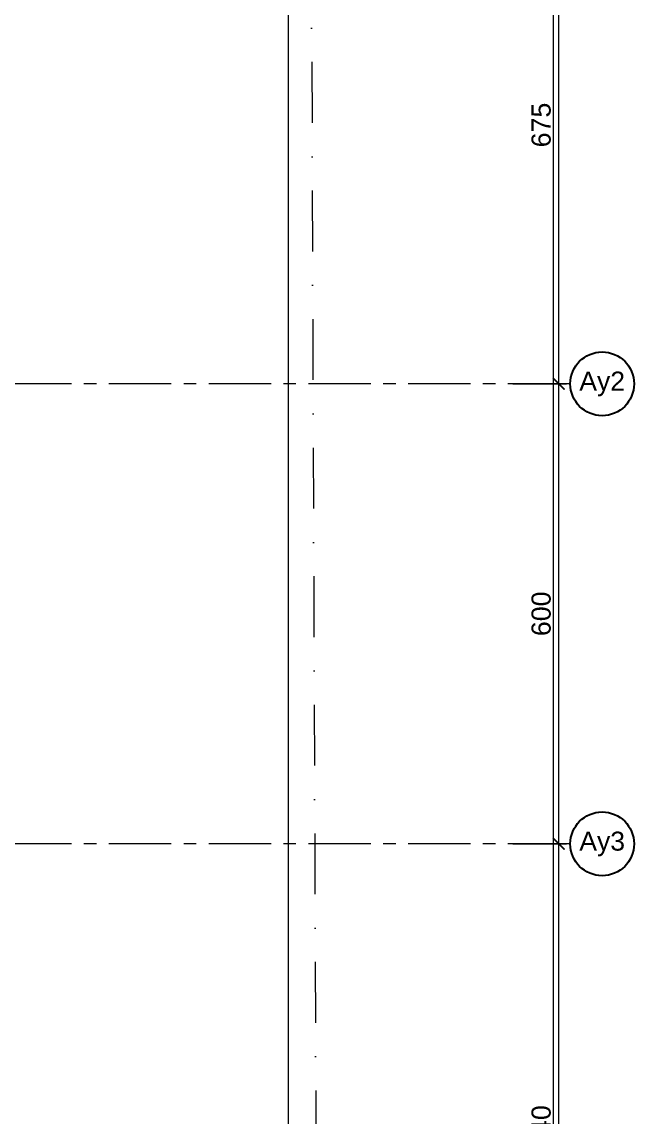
# Model space of a CAD drawing. Header units: centimetres. Extents: x 79741 to 85142, y -55119 to -48201.
# Drawn here: x 84344 to 85142, y -51629 to -50200 of the extents above; entities that cross this region are included whole.
import ezdxf
from ezdxf.enums import TextEntityAlignment as Align

# ---------------------------------------------------------------- set-up
doc = ezdxf.new("R2010")
doc.units = ezdxf.units.CM
doc.header["$LTSCALE"] = 50
doc.header["$MEASUREMENT"] = 0
for name, pattern in [('23486-A01$0${ Chain Double-Dash }', [0]), ('AXES', [2, 1.25, -0.25, 0.25, -0.25]), ('CACHE', [0.375, 0.25, -0.125]), ('Dot & Dashed', [335.138881, 158.75, -88.194444, 0, -88.194437])]:
    doc.linetypes.add(name, pattern=pattern)
doc.layers.get('0').update_dxf_attribs({"color": 8})
doc.layers.add('AXES', color=10, linetype='AXES')
doc.layers.add('BETON CACHE', color=4, linetype='CACHE', lineweight=5)
doc.layers.add('MACONNERIE COUPE', color=7, linetype='Continuous', lineweight=30)
doc.layers.add('FMULT', color=150, linetype='Continuous', plot=False)
doc.layers.add('HORS GEL', color=7, linetype='CACHE', lineweight=15, true_color=0x00661a)
doc.styles.add('FN_TEXT_1.50', font='arial.ttf', dxfattribs={"height": 10})
doc.styles.add('RS_TEXT_1.50', font='arial.ttf', dxfattribs={"height": 12.5})
doc.styles.add('RS_TXT_100', font='arial.ttf', dxfattribs={"height": 25})
doc.dimstyles.new('RS_100CM_LINEAIRE', dxfattribs={"dimscale": 10, "dimtxt": 25, "dimasz": 1.5, "dimexe": 1, "dimexo": 2.5, "dimgap": 1, "dimtad": 1, "dimdec": 1, "dimrnd": 0.5, "dimdsep": 46, "dimtxsty": 'RS_TXT_100', "dimblk1": 'ARCHTICK', "dimblk2": 'ARCHTICK', "dimsah": 1, "dimcen": 2.5, "dimdle": 1, "dimclrt": 4, "dimadec": 0, "dimazin": 2, "dimtfac": 1, "dimtdec": 1, "dimtix": 1, "dimtmove": 2, "dimatfit": 3, "dimfxl": 1, "dimtolj": 1, "dimtzin": 0, "dimarcsym": 0})

# ---------------------------------------------------------------- blocks, each defined once
blk = doc.blocks.new('AXES_FN')
at = {"color": 0, "linetype": 'Continuous'}
blk.add_circle((0, 15), 22.18, dxfattribs=at)
at = {"color": 0, "style": 'FN_TEXT_1.50'}
blk.add_attdef('AXES', text='', height=12.5, dxfattribs=at).set_placement((-48.89, 20.63), align=Align.MIDDLE_CENTER)
blk = doc.blocks.new('_ArchTick')
at = {"color": 0, "linetype": 'ByBlock', "const_width": 0.15}
blk.add_lwpolyline([(-0.5, -0.5), (0.5, 0.5)], dxfattribs=at)
blk = doc.blocks.new('*D187')
at = {"layer": 'AXES', "color": 0, "linetype": 'Continuous', "lineweight": -2, "ltscale": 0.5, "transparency": 16777216}
for p, q in [((75283.4, -42304.7), (75353.4, -42304.7)), ((75343.4, -43054.7), (75343.4, -42294.7)), ((75283.4, -43044.7), (75353.4, -43044.7))]:
    blk.add_line(p, q, dxfattribs=at)
at = {"layer": 'Defpoints', "color": 0, "linetype": 'Continuous', "ltscale": 0.5, "transparency": 16777216}
for p in [(75258.4, -42304.7), (75343.4, -42304.7), (75258.4, -43044.7)]:
    blk.add_point(p, dxfattribs=at)
at = {"layer": 'AXES', "color": 0, "linetype": 'Continuous', "lineweight": -2, "ltscale": 0.5, "transparency": 16777216, "xscale": 15, "yscale": 15, "zscale": 15}
for p, rotation in [((75343.4, -42304.7), 90), ((75343.4, -43044.7), 270)]:
    blk.add_blockref('_ArchTick', p, dxfattribs=dict(at, rotation=rotation))
at = {"layer": 'AXES', "color": 4, "linetype": 'Continuous', "lineweight": 5, "ltscale": 0.5, "transparency": 16777216, "insert": (75320.6, -42674.7), "char_height": 25, "attachment_point": 5, "rotation": 90, "style": 'RS_TXT_100'}
blk.add_mtext('\\A1;740', dxfattribs=at)
blk = doc.blocks.new('*D188')
at = {"layer": 'AXES', "color": 0, "linetype": 'Continuous', "lineweight": -2, "ltscale": 0.5, "transparency": 16777216}
for p, q in [((75283.4, -41704.7), (75353.4, -41704.7)), ((75343.4, -42314.7), (75343.4, -41694.7)), ((75283.4, -42304.7), (75353.4, -42304.7))]:
    blk.add_line(p, q, dxfattribs=at)
at = {"layer": 'Defpoints', "color": 0, "linetype": 'Continuous', "ltscale": 0.5, "transparency": 16777216}
for p in [(75258.4, -41704.7), (75343.4, -41704.7), (75258.4, -42304.7)]:
    blk.add_point(p, dxfattribs=at)
at = {"layer": 'AXES', "color": 0, "linetype": 'Continuous', "lineweight": -2, "ltscale": 0.5, "transparency": 16777216, "xscale": 15, "yscale": 15, "zscale": 15}
for p, rotation in [((75343.4, -41704.7), 90), ((75343.4, -42304.7), 270)]:
    blk.add_blockref('_ArchTick', p, dxfattribs=dict(at, rotation=rotation))
at = {"layer": 'AXES', "color": 4, "linetype": 'Continuous', "lineweight": 5, "ltscale": 0.5, "transparency": 16777216, "insert": (75320.6, -42004.7), "char_height": 25, "attachment_point": 5, "rotation": 90, "style": 'RS_TXT_100'}
blk.add_mtext('\\A1;600', dxfattribs=at)
blk = doc.blocks.new('*D189')
at = {"layer": 'AXES', "color": 0, "linetype": 'Continuous', "lineweight": -2, "ltscale": 0.5, "transparency": 16777216}
for p, q in [((75343.4, -41714.7), (75343.4, -41019.7)), ((75283.4, -41029.7), (75353.4, -41029.7)), ((75283.4, -41704.7), (75353.4, -41704.7))]:
    blk.add_line(p, q, dxfattribs=at)
at = {"layer": 'Defpoints', "color": 0, "linetype": 'Continuous', "ltscale": 0.5, "transparency": 16777216}
for p in [(75258.4, -41029.7), (75343.4, -41029.7), (75258.4, -41704.7)]:
    blk.add_point(p, dxfattribs=at)
at = {"layer": 'AXES', "color": 0, "linetype": 'Continuous', "lineweight": -2, "ltscale": 0.5, "transparency": 16777216, "xscale": 15, "yscale": 15, "zscale": 15}
for p, rotation in [((75343.4, -41029.7), 90), ((75343.4, -41704.7), 270)]:
    blk.add_blockref('_ArchTick', p, dxfattribs=dict(at, rotation=rotation))
at = {"layer": 'AXES', "color": 4, "linetype": 'Continuous', "lineweight": 5, "ltscale": 0.5, "transparency": 16777216, "insert": (75320.6, -41367.2), "char_height": 25, "attachment_point": 5, "rotation": 90, "style": 'RS_TXT_100'}
blk.add_mtext('\\A1;675', dxfattribs=at)
blk = doc.blocks.new('A$Cb99fd45a')
at = {"layer": 'AXES', "lineweight": 5, "ltscale": 1.3}
for p, q in [((3195, 190), (-1985, 190)), ((3195, -410), (-1985, -410))]:
    blk.add_line(p, q, dxfattribs=at)
at = {"layer": 'HORS GEL', "linetype": '23486-A01$0${ Chain Double-Dash }', "ltscale": 1.2}
blk.add_line((2827.5, 1580), (2827.5, -4150), dxfattribs=at)
at = {"layer": 'AXES', "linetype": 'ByBlock'}
ref = blk.add_blockref('AXES_FN', (3208.46, 190), dxfattribs=dict(at, xscale=1.875, yscale=1.875, zscale=1.875, rotation=270))
ref.add_attrib('AXES', 'Ay2', dxfattribs={"layer": '0', "color": 0, "height": 24.75, "style": 'RS_TEXT_1.50'}).set_placement((3236.59, 190), align=Align.MIDDLE)
ref = blk.add_blockref('AXES_FN', (3208.46, -410), dxfattribs=dict(at, xscale=1.875, yscale=1.875, zscale=1.875, rotation=270))
ref.add_attrib('AXES', 'Ay3', dxfattribs={"layer": '0', "color": 0, "height": 24.75, "style": 'RS_TEXT_1.50'}).set_placement((3236.59, -410), align=Align.MIDDLE)
at = {"layer": 'AXES', "linetype": 'Continuous', "lineweight": 5, "ltscale": 0.5}
for base, p1, p2, picture, middle in [((3179.95, 865), (3095, 190), (3095, 865), '*D189', (3157.18, 527.5)), ((3179.95, 190), (3095, -410), (3095, 190), '*D188', (3157.18, -110)), ((3179.95, -410), (3095, -1150), (3095, -410), '*D187', (3157.18, -780))]:
    dim = blk.add_linear_dim(base=base, p1=p1, p2=p2, angle=270, dimstyle='RS_100CM_LINEAIRE', dxfattribs=at)
    dim.commit()
    dim.dimension.update_dxf_attribs({"geometry": picture, "text_midpoint": middle, "insert": (-72163.45, 41894.73)})

msp = doc.modelspace()

# ---------------------------------------------------------------- linework, layer by layer
at = {"layer": 'BETON CACHE', "color": 232, "linetype": 'Dot & Dashed', "ltscale": 0.01}
msp.add_lwpolyline([(84739.27, -54847.46), (83426.03, -54807.71), (80078.77, -54401.92), (80479.87, -49521.26), (84129.15, -49407.74), (84718.55, -49414.31)], close=True, dxfattribs=at)
at = {"layer": 'FMULT', "lineweight": 5, "ltscale": 0.5}
msp.add_lwpolyline([(79741.21, -55119.47), (85036.98, -55119.47), (85036.98, -48775.25), (79741.21, -48775.25)], close=True, dxfattribs=at)

# ---------------------------------------------------------------- block references
at = {"layer": 'MACONNERIE COUPE', "lineweight": 5, "ltscale": 0.5}
msp.add_blockref('A$Cb99fd45a', (81863.64, -50862.36), dxfattribs=at)

doc.saveas('drawing.dxf')
